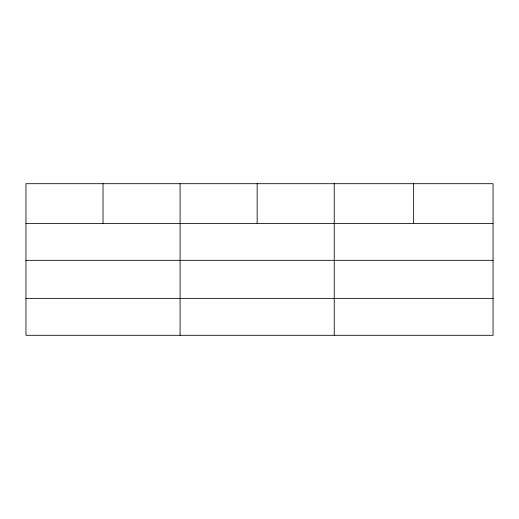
<?xml version="1.0" encoding="UTF-8"?>
<svg xmlns="http://www.w3.org/2000/svg" width="519" height="519" viewBox="0 0 519 519"><rect width="100%" height="100%" fill="white"/><g stroke="black" fill="none" stroke-linecap="round" stroke-linejoin="round"><path stroke-width="0.78" d="M493.05 260.324L493.05 183.7L25.95 183.7L25.95 335.3L493.05 335.3L493.05 260.324L25.95 260.324M25.95 223.397L493.05 223.397M25.95 298.373L493.05 298.373M413.643 183.7L413.643 223.397M334.236 183.7L334.236 335.3M257.165 183.7L257.165 223.397M180.093 183.7L180.093 335.3M103.022 183.7L103.022 223.397"/></g></svg>
